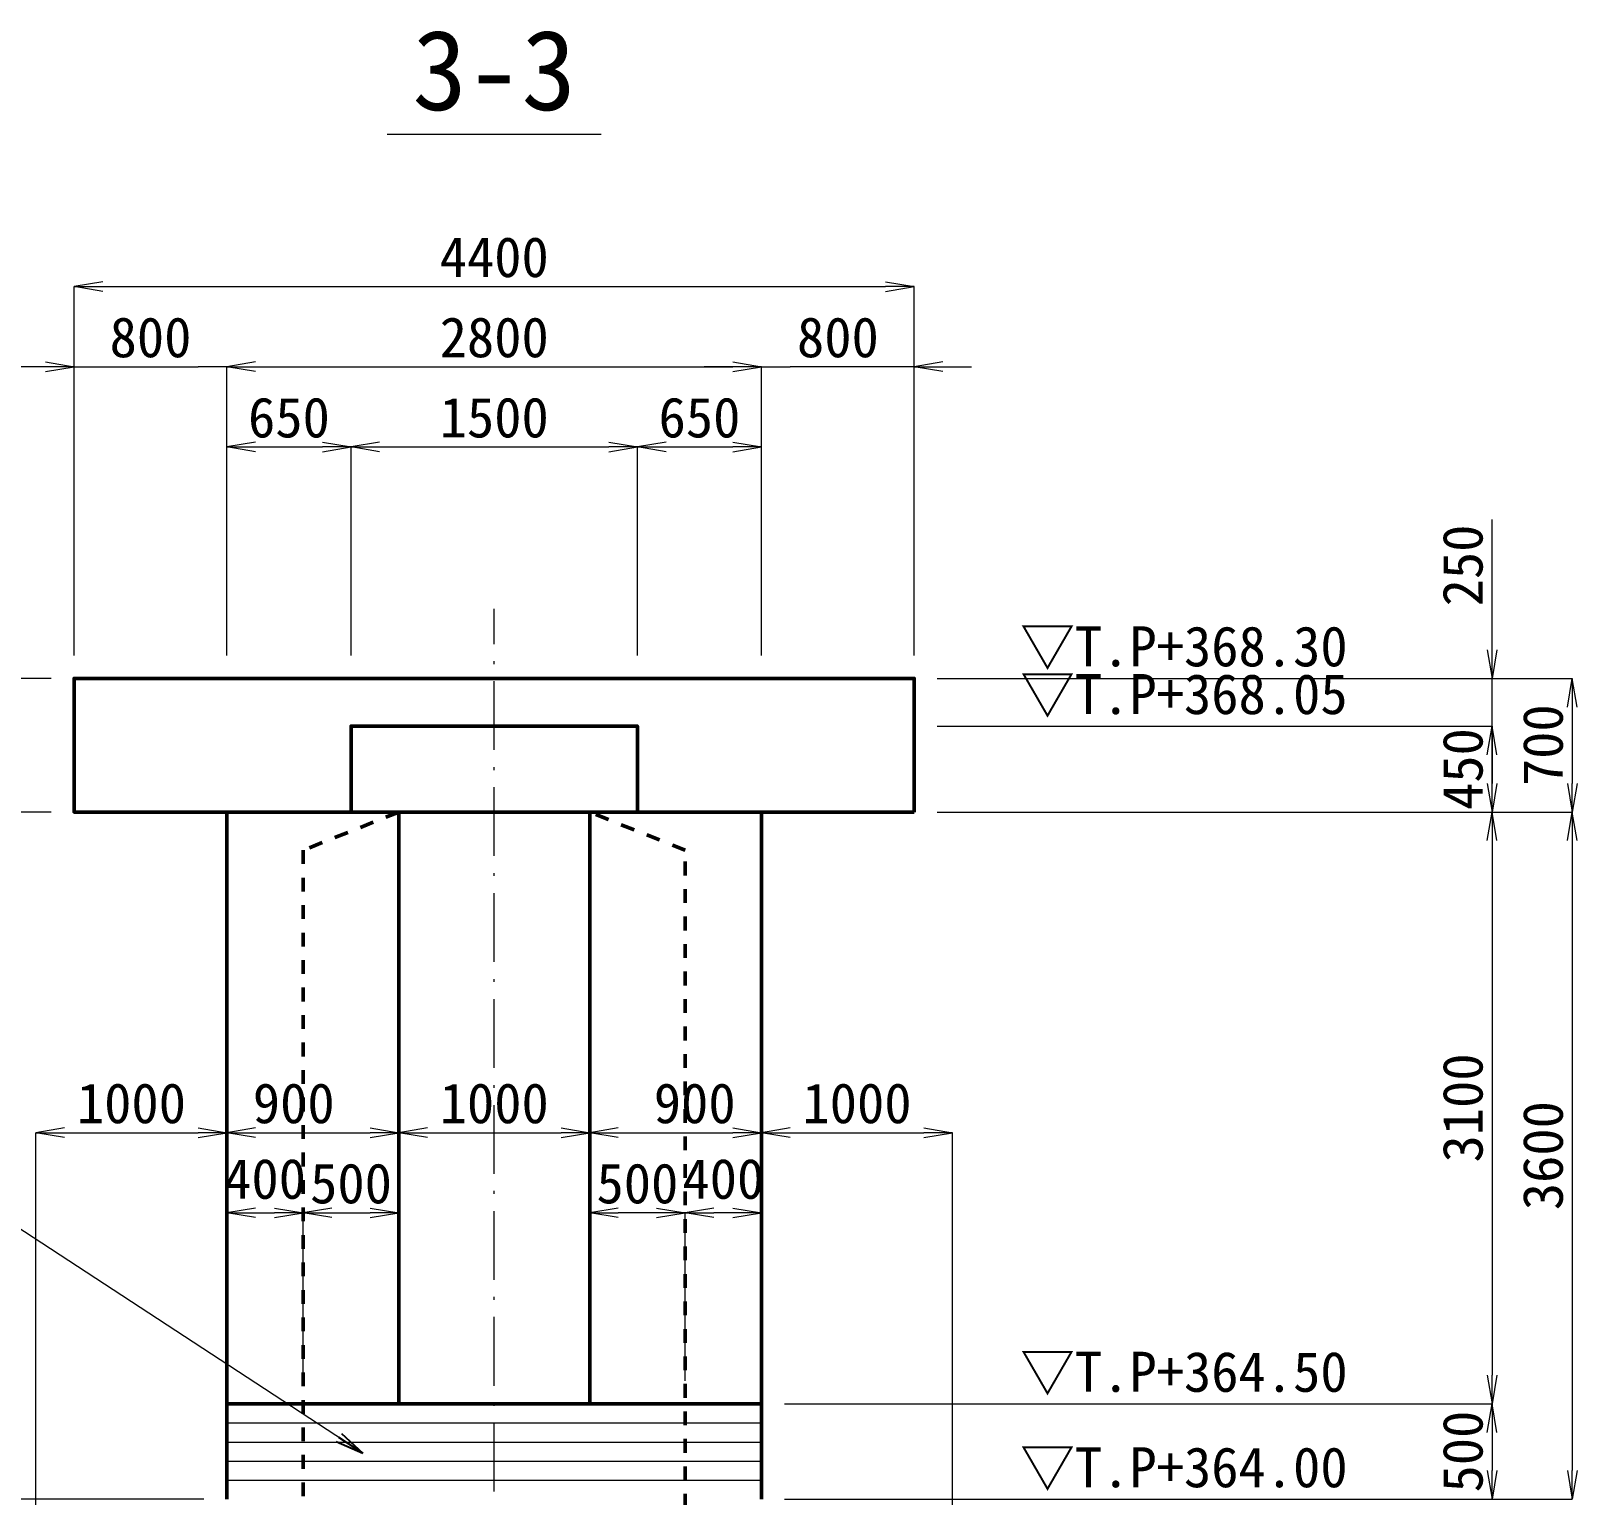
# Model space of a CAD drawing. Header units: millimetres. Extents: x 156724 to 219930, y -98905 to 17820.
# Drawn here: x 178212 to 186309, y -49422 to -41752 of the extents above; entities that cross this region are included whole.
import ezdxf
from ezdxf.enums import TextEntityAlignment as Align

# ---------------------------------------------------------------- set-up
doc = ezdxf.new("R2010")
doc.units = ezdxf.units.MM
doc.header["$LTSCALE"] = 60
doc.header["$PDSIZE"] = 300
doc.linetypes.add('SXF_一点短鎖線', pattern=[9.25, 6, -1.5, 0.25, -1.5])
doc.linetypes.add('SXF_跳び破線', pattern=[12, 6, -6])
doc.layers.get('Defpoints').update_dxf_attribs({"color": 151})
for name, color, linetype, lineweight in [('D-BMK', 2, 'SXF_一点短鎖線', 13), ('D-STR', 1, 'Continuous', 50), ('D-STR-DIM', 7, 'Continuous', 13), ('D-STR-HTXT', 7, 'Continuous', 13), ('D-STR-STR1', 2, 'Continuous', 13), ('D-STR-TXT', 7, 'Continuous', 13), ('D-TTL-LINE', 7, 'Continuous', 13), ('D-TTL-TXT', 7, 'Continuous', 13)]:
    doc.layers.add(name, color=color, linetype=linetype, lineweight=lineweight)
doc.styles.add('MS ゴシック', font='MS Gothic.ttf')
doc.dimstyles.new('DIM-60-F', dxfattribs={"dimscale": 60, "dimtxt": 3.5, "dimasz": 2.5, "dimexe": 0, "dimexo": 2, "dimgap": 0.8, "dimtad": 1, "dimdec": 0, "dimzin": 0, "dimdsep": 46, "dimtxsty": 'MS ゴシック', "dimblk": 'OPEN', "dimcen": 0.1, "dimaunit": 1, "dimadec": 4, "dimazin": 0, "dimtfac": 1, "dimtdec": 0, "dimtmove": 2, "dimatfit": 3, "dimldrblk": 'OPEN', "dimfxl": 1, "dimtolj": 1, "dimtzin": 0, "dimlwd": -1, "dimlwe": -1, "dimarcsym": 2})

# ---------------------------------------------------------------- blocks, each defined once
blk = doc.blocks.new('_Open')
at = {"color": 0, "linetype": 'ByBlock', "lineweight": -2}
for p, q in [((-1, 0.167), (0, 0)), ((-1, -0.167), (0, 0)), ((0, 0), (-1, 0))]:
    blk.add_line(p, q, dxfattribs=at)
blk = doc.blocks.new('*D132')
at = {"layer": 'D-STR-DIM', "color": 0, "transparency": 16777216}
for p, q in [((178238, -49823.7), (178238, -47523.4)), ((178388, -47523.4), (179088, -47523.4)), ((179238, -48823.7), (179238, -47523.4))]:
    blk.add_line(p, q, dxfattribs=at)
at = {"layer": 'Defpoints', "color": 0, "transparency": 16777216}
for p in [(179238, -47523.4), (179238, -48943.7), (178238, -49943.7)]:
    blk.add_point(p, dxfattribs=at)
at = {"layer": 'D-STR-DIM', "color": 0, "transparency": 16777216, "xscale": 150, "yscale": 150, "zscale": 150, "rotation": 180}
blk.add_blockref('_Open', (178238, -47523.4), dxfattribs=at)
at = {"layer": 'D-STR-DIM', "color": 0, "transparency": 16777216, "xscale": 150, "yscale": 150, "zscale": 150}
blk.add_blockref('_Open', (179238, -47523.4), dxfattribs=at)
at = {"layer": 'D-STR-DIM', "color": 0, "transparency": 16777216, "insert": (178738, -47370.4), "char_height": 210, "attachment_point": 5, "style": 'MS ゴシック'}
blk.add_mtext('\\A1;1000', dxfattribs=at)
blk = doc.blocks.new('*D133')
at = {"layer": 'D-STR-DIM', "color": 0, "transparency": 16777216}
for p, q in [((179238, -48823.7), (179238, -47523.4)), ((179388, -47523.4), (179988, -47523.4)), ((180138, -48823.7), (180138, -47523.4))]:
    blk.add_line(p, q, dxfattribs=at)
at = {"layer": 'Defpoints', "color": 0, "transparency": 16777216}
for p in [(180138, -47523.4), (179238, -48943.7), (180138, -48943.7)]:
    blk.add_point(p, dxfattribs=at)
at = {"layer": 'D-STR-DIM', "color": 0, "transparency": 16777216, "xscale": 150, "yscale": 150, "zscale": 150, "rotation": 180}
blk.add_blockref('_Open', (179238, -47523.4), dxfattribs=at)
at = {"layer": 'D-STR-DIM', "color": 0, "transparency": 16777216, "xscale": 150, "yscale": 150, "zscale": 150}
blk.add_blockref('_Open', (180138, -47523.4), dxfattribs=at)
at = {"layer": 'D-STR-DIM', "color": 0, "transparency": 16777216, "insert": (179588, -47370.4), "char_height": 210, "attachment_point": 5, "style": 'MS ゴシック'}
blk.add_mtext('\\A1;900', dxfattribs=at)
blk = doc.blocks.new('*D134')
at = {"layer": 'D-STR-DIM', "color": 0, "transparency": 16777216}
for p, q in [((180138, -48823.7), (180138, -47523.4)), ((180288, -47523.4), (180988, -47523.4)), ((181138, -48823.7), (181138, -47523.4))]:
    blk.add_line(p, q, dxfattribs=at)
at = {"layer": 'Defpoints', "color": 0, "transparency": 16777216}
for p in [(181138, -47523.4), (180138, -48943.7), (181138, -48943.7)]:
    blk.add_point(p, dxfattribs=at)
at = {"layer": 'D-STR-DIM', "color": 0, "transparency": 16777216, "xscale": 150, "yscale": 150, "zscale": 150, "rotation": 180}
blk.add_blockref('_Open', (180138, -47523.4), dxfattribs=at)
at = {"layer": 'D-STR-DIM', "color": 0, "transparency": 16777216, "xscale": 150, "yscale": 150, "zscale": 150}
blk.add_blockref('_Open', (181138, -47523.4), dxfattribs=at)
at = {"layer": 'D-STR-DIM', "color": 0, "transparency": 16777216, "insert": (180638, -47370.4), "char_height": 210, "attachment_point": 5, "style": 'MS ゴシック'}
blk.add_mtext('\\A1;1000', dxfattribs=at)
blk = doc.blocks.new('*D135')
at = {"layer": 'D-STR-DIM', "color": 0, "transparency": 16777216}
for p, q in [((181138, -48823.7), (181138, -47523.4)), ((181288, -47523.4), (181888, -47523.4)), ((182038, -48823.7), (182038, -47523.4))]:
    blk.add_line(p, q, dxfattribs=at)
at = {"layer": 'Defpoints', "color": 0, "transparency": 16777216}
for p in [(182038, -47523.4), (181138, -48943.7), (182038, -48943.7)]:
    blk.add_point(p, dxfattribs=at)
at = {"layer": 'D-STR-DIM', "color": 0, "transparency": 16777216, "xscale": 150, "yscale": 150, "zscale": 150, "rotation": 180}
blk.add_blockref('_Open', (181138, -47523.4), dxfattribs=at)
at = {"layer": 'D-STR-DIM', "color": 0, "transparency": 16777216, "xscale": 150, "yscale": 150, "zscale": 150}
blk.add_blockref('_Open', (182038, -47523.4), dxfattribs=at)
at = {"layer": 'D-STR-DIM', "color": 0, "transparency": 16777216, "insert": (181688, -47370.4), "char_height": 210, "attachment_point": 5, "style": 'MS ゴシック'}
blk.add_mtext('\\A1;900', dxfattribs=at)
blk = doc.blocks.new('*D136')
at = {"layer": 'D-STR-DIM', "color": 0, "transparency": 16777216}
for p, q in [((182038, -48823.7), (182038, -47523.4)), ((182188, -47523.4), (182888, -47523.4)), ((183038, -49823.7), (183038, -47523.4))]:
    blk.add_line(p, q, dxfattribs=at)
at = {"layer": 'Defpoints', "color": 0, "transparency": 16777216}
for p in [(183038, -47523.4), (182038, -48943.7), (183038, -49943.7)]:
    blk.add_point(p, dxfattribs=at)
at = {"layer": 'D-STR-DIM', "color": 0, "transparency": 16777216, "xscale": 150, "yscale": 150, "zscale": 150, "rotation": 180}
blk.add_blockref('_Open', (182038, -47523.4), dxfattribs=at)
at = {"layer": 'D-STR-DIM', "color": 0, "transparency": 16777216, "xscale": 150, "yscale": 150, "zscale": 150}
blk.add_blockref('_Open', (183038, -47523.4), dxfattribs=at)
at = {"layer": 'D-STR-DIM', "color": 0, "transparency": 16777216, "insert": (182538, -47370.4), "char_height": 210, "attachment_point": 5, "style": 'MS ゴシック'}
blk.add_mtext('\\A1;1000', dxfattribs=at)
blk = doc.blocks.new('*D137')
at = {"layer": 'D-STR-DIM', "color": 0, "transparency": 16777216}
for p, q in [((179238, -48823.7), (179238, -47943.4)), ((179388, -47943.4), (179488, -47943.4)), ((179638, -48823.7), (179638, -47943.4))]:
    blk.add_line(p, q, dxfattribs=at)
at = {"layer": 'Defpoints', "color": 0, "transparency": 16777216}
for p in [(179638, -47943.4), (179238, -48943.7), (179638, -48943.7)]:
    blk.add_point(p, dxfattribs=at)
at = {"layer": 'D-STR-DIM', "color": 0, "transparency": 16777216, "xscale": 150, "yscale": 150, "zscale": 150, "rotation": 180}
blk.add_blockref('_Open', (179238, -47943.4), dxfattribs=at)
at = {"layer": 'D-STR-DIM', "color": 0, "transparency": 16777216, "xscale": 150, "yscale": 150, "zscale": 150}
blk.add_blockref('_Open', (179638, -47943.4), dxfattribs=at)
at = {"layer": 'D-STR-DIM', "color": 0, "transparency": 16777216, "insert": (179438, -47766.4), "char_height": 210, "attachment_point": 5, "style": 'MS ゴシック'}
blk.add_mtext('\\A1;400', dxfattribs=at)
blk = doc.blocks.new('*D138')
at = {"layer": 'D-STR-DIM', "color": 0, "transparency": 16777216}
for p, q in [((179638, -48823.7), (179638, -47943.4)), ((179788, -47943.4), (179988, -47943.4)), ((180138, -48823.7), (180138, -47943.4))]:
    blk.add_line(p, q, dxfattribs=at)
at = {"layer": 'Defpoints', "color": 0, "transparency": 16777216}
for p in [(180138, -47943.4), (179638, -48943.7), (180138, -48943.7)]:
    blk.add_point(p, dxfattribs=at)
at = {"layer": 'D-STR-DIM', "color": 0, "transparency": 16777216, "xscale": 150, "yscale": 150, "zscale": 150, "rotation": 180}
blk.add_blockref('_Open', (179638, -47943.4), dxfattribs=at)
at = {"layer": 'D-STR-DIM', "color": 0, "transparency": 16777216, "xscale": 150, "yscale": 150, "zscale": 150}
blk.add_blockref('_Open', (180138, -47943.4), dxfattribs=at)
at = {"layer": 'D-STR-DIM', "color": 0, "transparency": 16777216, "insert": (179888, -47790.4), "char_height": 210, "attachment_point": 5, "style": 'MS ゴシック'}
blk.add_mtext('\\A1;500', dxfattribs=at)
blk = doc.blocks.new('*D139')
at = {"layer": 'D-STR-DIM', "color": 0, "transparency": 16777216}
for p, q in [((181638, -48823.7), (181638, -47943.4)), ((181888, -47943.4), (181788, -47943.4)), ((182038, -48823.7), (182038, -47943.4))]:
    blk.add_line(p, q, dxfattribs=at)
at = {"layer": 'Defpoints', "color": 0, "transparency": 16777216}
for p in [(181638, -47943.4), (181638, -48943.7), (182038, -48943.7)]:
    blk.add_point(p, dxfattribs=at)
at = {"layer": 'D-STR-DIM', "color": 0, "transparency": 16777216, "xscale": 150, "yscale": 150, "zscale": 150, "rotation": 180}
blk.add_blockref('_Open', (181638, -47943.4), dxfattribs=at)
at = {"layer": 'D-STR-DIM', "color": 0, "transparency": 16777216, "xscale": 150, "yscale": 150, "zscale": 150}
blk.add_blockref('_Open', (182038, -47943.4), dxfattribs=at)
at = {"layer": 'D-STR-DIM', "color": 0, "transparency": 16777216, "insert": (181838, -47766.4), "char_height": 210, "attachment_point": 5, "style": 'MS ゴシック'}
blk.add_mtext('\\A1;400', dxfattribs=at)
blk = doc.blocks.new('*D140')
at = {"layer": 'D-STR-DIM', "color": 0, "transparency": 16777216}
for p, q in [((181138, -48823.7), (181138, -47943.4)), ((181488, -47943.4), (181288, -47943.4)), ((181638, -48823.7), (181638, -47943.4))]:
    blk.add_line(p, q, dxfattribs=at)
at = {"layer": 'Defpoints', "color": 0, "transparency": 16777216}
for p in [(181138, -47943.4), (181138, -48943.7), (181638, -48943.7)]:
    blk.add_point(p, dxfattribs=at)
at = {"layer": 'D-STR-DIM', "color": 0, "transparency": 16777216, "xscale": 150, "yscale": 150, "zscale": 150, "rotation": 180}
blk.add_blockref('_Open', (181138, -47943.4), dxfattribs=at)
at = {"layer": 'D-STR-DIM', "color": 0, "transparency": 16777216, "xscale": 150, "yscale": 150, "zscale": 150}
blk.add_blockref('_Open', (181638, -47943.4), dxfattribs=at)
at = {"layer": 'D-STR-DIM', "color": 0, "transparency": 16777216, "insert": (181388, -47790.4), "char_height": 210, "attachment_point": 5, "style": 'MS ゴシック'}
blk.add_mtext('\\A1;500', dxfattribs=at)
blk = doc.blocks.new('*D141')
at = {"layer": 'D-STR-DIM', "color": 0, "transparency": 16777216}
for p, q in [((179238, -45023.7), (179238, -43931.3)), ((179388, -43931.3), (179738, -43931.3)), ((179888, -45023.7), (179888, -43931.3))]:
    blk.add_line(p, q, dxfattribs=at)
at = {"layer": 'Defpoints', "color": 0, "transparency": 16777216}
for p in [(179888, -43931.3), (179238, -45143.7), (179888, -45143.7)]:
    blk.add_point(p, dxfattribs=at)
at = {"layer": 'D-STR-DIM', "color": 0, "transparency": 16777216, "xscale": 150, "yscale": 150, "zscale": 150, "rotation": 180}
blk.add_blockref('_Open', (179238, -43931.3), dxfattribs=at)
at = {"layer": 'D-STR-DIM', "color": 0, "transparency": 16777216, "xscale": 150, "yscale": 150, "zscale": 150}
blk.add_blockref('_Open', (179888, -43931.3), dxfattribs=at)
at = {"layer": 'D-STR-DIM', "color": 0, "transparency": 16777216, "insert": (179563, -43778.3), "char_height": 210, "attachment_point": 5, "style": 'MS ゴシック'}
blk.add_mtext('\\A1;650', dxfattribs=at)
blk = doc.blocks.new('*D142')
at = {"layer": 'D-STR-DIM', "color": 0, "transparency": 16777216}
for p, q in [((179888, -45023.7), (179888, -43931.3)), ((180038, -43931.3), (181238, -43931.3)), ((181388, -45023.7), (181388, -43931.3))]:
    blk.add_line(p, q, dxfattribs=at)
at = {"layer": 'Defpoints', "color": 0, "transparency": 16777216}
for p in [(181388, -43931.3), (179888, -45143.7), (181388, -45143.7)]:
    blk.add_point(p, dxfattribs=at)
at = {"layer": 'D-STR-DIM', "color": 0, "transparency": 16777216, "xscale": 150, "yscale": 150, "zscale": 150, "rotation": 180}
blk.add_blockref('_Open', (179888, -43931.3), dxfattribs=at)
at = {"layer": 'D-STR-DIM', "color": 0, "transparency": 16777216, "xscale": 150, "yscale": 150, "zscale": 150}
blk.add_blockref('_Open', (181388, -43931.3), dxfattribs=at)
at = {"layer": 'D-STR-DIM', "color": 0, "transparency": 16777216, "insert": (180638, -43778.3), "char_height": 210, "attachment_point": 5, "style": 'MS ゴシック'}
blk.add_mtext('\\A1;1500', dxfattribs=at)
blk = doc.blocks.new('*D143')
at = {"layer": 'D-STR-DIM', "color": 0, "transparency": 16777216}
for p, q in [((181388, -45023.7), (181388, -43931.3)), ((181538, -43931.3), (181888, -43931.3)), ((182038, -45023.7), (182038, -43931.3))]:
    blk.add_line(p, q, dxfattribs=at)
at = {"layer": 'Defpoints', "color": 0, "transparency": 16777216}
for p in [(182038, -43931.3), (181388, -45143.7), (182038, -45143.7)]:
    blk.add_point(p, dxfattribs=at)
at = {"layer": 'D-STR-DIM', "color": 0, "transparency": 16777216, "xscale": 150, "yscale": 150, "zscale": 150, "rotation": 180}
blk.add_blockref('_Open', (181388, -43931.3), dxfattribs=at)
at = {"layer": 'D-STR-DIM', "color": 0, "transparency": 16777216, "xscale": 150, "yscale": 150, "zscale": 150}
blk.add_blockref('_Open', (182038, -43931.3), dxfattribs=at)
at = {"layer": 'D-STR-DIM', "color": 0, "transparency": 16777216, "insert": (181713, -43778.3), "char_height": 210, "attachment_point": 5, "style": 'MS ゴシック'}
blk.add_mtext('\\A1;650', dxfattribs=at)
blk = doc.blocks.new('*D144')
at = {"layer": 'D-STR-DIM', "color": 0, "transparency": 16777216}
for p, q in [((178438, -45023.7), (178438, -43091.3)), ((178588, -43091.3), (182688, -43091.3)), ((182838, -45023.7), (182838, -43091.3))]:
    blk.add_line(p, q, dxfattribs=at)
at = {"layer": 'Defpoints', "color": 0, "transparency": 16777216}
for p in [(182838, -43091.3), (178438, -45143.7), (182838, -45143.7)]:
    blk.add_point(p, dxfattribs=at)
at = {"layer": 'D-STR-DIM', "color": 0, "transparency": 16777216, "xscale": 150, "yscale": 150, "zscale": 150, "rotation": 180}
blk.add_blockref('_Open', (178438, -43091.3), dxfattribs=at)
at = {"layer": 'D-STR-DIM', "color": 0, "transparency": 16777216, "xscale": 150, "yscale": 150, "zscale": 150}
blk.add_blockref('_Open', (182838, -43091.3), dxfattribs=at)
at = {"layer": 'D-STR-DIM', "color": 0, "transparency": 16777216, "insert": (180638, -42938.3), "char_height": 210, "attachment_point": 5, "style": 'MS ゴシック'}
blk.add_mtext('\\A1;4400', dxfattribs=at)
blk = doc.blocks.new('*D145')
at = {"layer": 'D-STR-DIM', "color": 0, "transparency": 16777216}
for p, q in [((179238, -45023.7), (179238, -43511.3)), ((179388, -43511.3), (181888, -43511.3)), ((182038, -45023.7), (182038, -43511.3))]:
    blk.add_line(p, q, dxfattribs=at)
at = {"layer": 'Defpoints', "color": 0, "transparency": 16777216}
for p in [(182038, -43511.3), (179238, -45143.7), (182038, -45143.7)]:
    blk.add_point(p, dxfattribs=at)
at = {"layer": 'D-STR-DIM', "color": 0, "transparency": 16777216, "xscale": 150, "yscale": 150, "zscale": 150, "rotation": 180}
blk.add_blockref('_Open', (179238, -43511.3), dxfattribs=at)
at = {"layer": 'D-STR-DIM', "color": 0, "transparency": 16777216, "xscale": 150, "yscale": 150, "zscale": 150}
blk.add_blockref('_Open', (182038, -43511.3), dxfattribs=at)
at = {"layer": 'D-STR-DIM', "color": 0, "transparency": 16777216, "insert": (180638, -43358.3), "char_height": 210, "attachment_point": 5, "style": 'MS ゴシック'}
blk.add_mtext('\\A1;2800', dxfattribs=at)
blk = doc.blocks.new('*D146')
at = {"layer": 'D-STR-DIM', "color": 0, "transparency": 16777216}
for p, q in [((178288, -43511.3), (178138, -43511.3)), ((178438, -45023.7), (178438, -43511.3)), ((178438, -43511.3), (178588, -43511.3)), ((178588, -43511.3), (179088, -43511.3)), ((179238, -43511.3), (179088, -43511.3)), ((179238, -45023.7), (179238, -43511.3)), ((179388, -43511.3), (179538, -43511.3))]:
    blk.add_line(p, q, dxfattribs=at)
at = {"layer": 'Defpoints', "color": 0, "transparency": 16777216}
for p in [(179238, -43511.3), (178438, -45143.7), (179238, -45143.7)]:
    blk.add_point(p, dxfattribs=at)
at = {"layer": 'D-STR-DIM', "color": 0, "transparency": 16777216, "xscale": 150, "yscale": 150, "zscale": 150}
blk.add_blockref('_Open', (178438, -43511.3), dxfattribs=at)
at = {"layer": 'D-STR-DIM', "color": 0, "transparency": 16777216, "xscale": 150, "yscale": 150, "zscale": 150, "rotation": 180}
blk.add_blockref('_Open', (179238, -43511.3), dxfattribs=at)
at = {"layer": 'D-STR-DIM', "color": 0, "transparency": 16777216, "insert": (178838, -43358.3), "char_height": 210, "attachment_point": 5, "style": 'MS ゴシック'}
blk.add_mtext('\\A1;800', dxfattribs=at)
blk = doc.blocks.new('*D147')
at = {"layer": 'D-STR-DIM', "color": 0, "transparency": 16777216}
for p, q in [((181888, -43511.3), (181738, -43511.3)), ((182038, -45023.7), (182038, -43511.3)), ((182038, -43511.3), (182188, -43511.3)), ((182688, -43511.3), (182188, -43511.3)), ((182838, -43511.3), (182688, -43511.3)), ((182838, -45023.7), (182838, -43511.3)), ((182988, -43511.3), (183138, -43511.3))]:
    blk.add_line(p, q, dxfattribs=at)
at = {"layer": 'Defpoints', "color": 0, "transparency": 16777216}
for p in [(182038, -43511.3), (182038, -45143.7), (182838, -45143.7)]:
    blk.add_point(p, dxfattribs=at)
at = {"layer": 'D-STR-DIM', "color": 0, "transparency": 16777216, "xscale": 150, "yscale": 150, "zscale": 150}
blk.add_blockref('_Open', (182038, -43511.3), dxfattribs=at)
at = {"layer": 'D-STR-DIM', "color": 0, "transparency": 16777216, "xscale": 150, "yscale": 150, "zscale": 150, "rotation": 180}
blk.add_blockref('_Open', (182838, -43511.3), dxfattribs=at)
at = {"layer": 'D-STR-DIM', "color": 0, "transparency": 16777216, "insert": (182438, -43358.3), "char_height": 210, "attachment_point": 5, "style": 'MS ゴシック'}
blk.add_mtext('\\A1;800', dxfattribs=at)
blk = doc.blocks.new('*D151')
at = {"layer": 'D-STR-DIM', "color": 0, "transparency": 16777216}
for p, q in [((185864.2, -44993.7), (185864.2, -44311.3)), ((182958, -45143.7), (185864.2, -45143.7)), ((185864.2, -45393.7), (185864.2, -45143.7)), ((182958, -45393.7), (185864.2, -45393.7)), ((185864.2, -45543.7), (185864.2, -45693.7))]:
    blk.add_line(p, q, dxfattribs=at)
at = {"layer": 'Defpoints', "color": 0, "transparency": 16777216}
for p in [(182838, -45143.7), (182838, -45393.7), (185864.2, -45393.7)]:
    blk.add_point(p, dxfattribs=at)
at = {"layer": 'D-STR-DIM', "color": 0, "transparency": 16777216, "xscale": 150, "yscale": 150, "zscale": 150}
for p, rotation in [((185864.2, -45143.7), 270), ((185864.2, -45393.7), 90)]:
    blk.add_blockref('_Open', p, dxfattribs=dict(at, rotation=rotation))
at = {"layer": 'D-STR-DIM', "color": 0, "transparency": 16777216, "insert": (185711.2, -44552.2), "char_height": 210, "attachment_point": 5, "rotation": 90, "style": 'MS ゴシック'}
blk.add_mtext('\\A1;250', dxfattribs=at)
blk = doc.blocks.new('*D152')
at = {"layer": 'D-STR-DIM', "color": 0, "transparency": 16777216}
for p, q in [((182958, -45393.7), (185864.2, -45393.7)), ((185864.2, -45843.7), (185864.2, -45393.7)), ((185864.2, -45693.7), (185864.2, -45543.7)), ((185864.2, -45543.7), (185864.2, -45693.7)), ((182958, -45843.7), (185864.2, -45843.7))]:
    blk.add_line(p, q, dxfattribs=at)
at = {"layer": 'Defpoints', "color": 0, "transparency": 16777216}
for p in [(182838, -45393.7), (185864.2, -45393.7), (182838, -45843.7)]:
    blk.add_point(p, dxfattribs=at)
at = {"layer": 'D-STR-DIM', "color": 0, "transparency": 16777216, "xscale": 150, "yscale": 150, "zscale": 150}
for p, rotation in [((185864.2, -45393.7), 90), ((185864.2, -45843.7), 270)]:
    blk.add_blockref('_Open', p, dxfattribs=dict(at, rotation=rotation))
at = {"layer": 'D-STR-DIM', "color": 0, "transparency": 16777216, "insert": (185711.2, -45618.7), "char_height": 210, "attachment_point": 5, "rotation": 90, "style": 'MS ゴシック'}
blk.add_mtext('\\A1;450', dxfattribs=at)
blk = doc.blocks.new('*D153')
at = {"layer": 'D-STR-DIM', "color": 0, "transparency": 16777216}
for p, q in [((182958, -45143.7), (186284.3, -45143.7)), ((186284.3, -45293.7), (186284.3, -45693.7)), ((182958, -45843.7), (186284.3, -45843.7))]:
    blk.add_line(p, q, dxfattribs=at)
at = {"layer": 'Defpoints', "color": 0, "transparency": 16777216}
for p in [(182838, -45143.7), (182838, -45843.7), (186284.3, -45843.7)]:
    blk.add_point(p, dxfattribs=at)
at = {"layer": 'D-STR-DIM', "color": 0, "transparency": 16777216, "xscale": 150, "yscale": 150, "zscale": 150}
for p, rotation in [((186284.3, -45143.7), 90), ((186284.3, -45843.7), 270)]:
    blk.add_blockref('_Open', p, dxfattribs=dict(at, rotation=rotation))
at = {"layer": 'D-STR-DIM', "color": 0, "transparency": 16777216, "insert": (186131.3, -45493.7), "char_height": 210, "attachment_point": 5, "rotation": 90, "style": 'MS ゴシック'}
blk.add_mtext('\\A1;700', dxfattribs=at)
blk = doc.blocks.new('*D154')
at = {"layer": 'D-STR-DIM', "color": 0, "transparency": 16777216}
for p, q in [((182958, -45843.7), (186284.3, -45843.7)), ((186284.3, -45993.7), (186284.3, -49293.7)), ((182158, -49443.7), (186284.3, -49443.7))]:
    blk.add_line(p, q, dxfattribs=at)
at = {"layer": 'Defpoints', "color": 0, "transparency": 16777216}
for p in [(182838, -45843.7), (182038, -49443.7), (186284.3, -49443.7)]:
    blk.add_point(p, dxfattribs=at)
at = {"layer": 'D-STR-DIM', "color": 0, "transparency": 16777216, "xscale": 150, "yscale": 150, "zscale": 150}
for p, rotation in [((186284.3, -45843.7), 90), ((186284.3, -49443.7), 270)]:
    blk.add_blockref('_Open', p, dxfattribs=dict(at, rotation=rotation))
at = {"layer": 'D-STR-DIM', "color": 0, "transparency": 16777216, "insert": (186131.3, -47643.7), "char_height": 210, "attachment_point": 5, "rotation": 90, "style": 'MS ゴシック'}
blk.add_mtext('\\A1;3600', dxfattribs=at)
blk = doc.blocks.new('*D157')
at = {"layer": 'D-STR-DIM', "color": 0, "transparency": 16777216}
for p, q in [((182958, -45843.7), (185864.3, -45843.7)), ((185864.3, -45993.7), (185864.3, -48793.7)), ((182158, -48943.7), (185864.3, -48943.7))]:
    blk.add_line(p, q, dxfattribs=at)
at = {"layer": 'Defpoints', "color": 0, "transparency": 16777216}
for p in [(182838, -45843.7), (182038, -48943.7), (185864.3, -48943.7)]:
    blk.add_point(p, dxfattribs=at)
at = {"layer": 'D-STR-DIM', "color": 0, "transparency": 16777216, "xscale": 150, "yscale": 150, "zscale": 150}
for p, rotation in [((185864.3, -45843.7), 90), ((185864.3, -48943.7), 270)]:
    blk.add_blockref('_Open', p, dxfattribs=dict(at, rotation=rotation))
at = {"layer": 'D-STR-DIM', "color": 0, "transparency": 16777216, "insert": (185711.3, -47393.7), "char_height": 210, "attachment_point": 5, "rotation": 90, "style": 'MS ゴシック'}
blk.add_mtext('\\A1;3100', dxfattribs=at)
blk = doc.blocks.new('*D158')
at = {"layer": 'D-STR-DIM', "color": 0, "transparency": 16777216}
for p, q in [((182158, -48943.7), (185864.3, -48943.7)), ((185864.3, -49093.7), (185864.3, -49293.7)), ((182158, -49443.7), (185864.3, -49443.7))]:
    blk.add_line(p, q, dxfattribs=at)
at = {"layer": 'Defpoints', "color": 0, "transparency": 16777216}
for p in [(182038, -48943.7), (182038, -49443.7), (185864.3, -49443.7)]:
    blk.add_point(p, dxfattribs=at)
at = {"layer": 'D-STR-DIM', "color": 0, "transparency": 16777216, "xscale": 150, "yscale": 150, "zscale": 150}
for p, rotation in [((185864.3, -48943.7), 90), ((185864.3, -49443.7), 270)]:
    blk.add_blockref('_Open', p, dxfattribs=dict(at, rotation=rotation))
at = {"layer": 'D-STR-DIM', "color": 0, "transparency": 16777216, "insert": (185711.3, -49193.7), "char_height": 210, "attachment_point": 5, "rotation": 90, "style": 'MS ゴシック'}
blk.add_mtext('\\A1;500', dxfattribs=at)
blk = doc.blocks.new('*D39')
at = {"layer": 'D-STR-DIM', "color": 0, "transparency": 16777216}
for p, q in [((178318.1, -45843.7), (175384.4, -45843.7)), ((175384.4, -49293.7), (175384.4, -45993.7)), ((179118, -49443.7), (175384.4, -49443.7))]:
    blk.add_line(p, q, dxfattribs=at)
at = {"layer": 'Defpoints', "color": 0, "transparency": 16777216}
for p in [(175384.4, -45843.7), (178438.1, -45843.7), (179238, -49443.7)]:
    blk.add_point(p, dxfattribs=at)
at = {"layer": 'D-STR-DIM', "color": 0, "transparency": 16777216, "xscale": 150, "yscale": 150, "zscale": 150}
for p, rotation in [((175384.4, -45843.7), 90), ((175384.4, -49443.7), 270)]:
    blk.add_blockref('_Open', p, dxfattribs=dict(at, rotation=rotation))
at = {"layer": 'D-STR-DIM', "color": 0, "transparency": 16777216, "insert": (175231.4, -47643.7), "char_height": 210, "attachment_point": 5, "rotation": 90, "style": 'MS ゴシック'}
blk.add_mtext('\\A1;3600', dxfattribs=at)
blk = doc.blocks.new('*D40')
at = {"layer": 'D-STR-DIM', "color": 0, "transparency": 16777216}
for p, q in [((178318.1, -45143.7), (175384.4, -45143.7)), ((175384.4, -45693.7), (175384.4, -45293.7)), ((178318.1, -45843.7), (175384.4, -45843.7))]:
    blk.add_line(p, q, dxfattribs=at)
at = {"layer": 'Defpoints', "color": 0, "transparency": 16777216}
for p in [(175384.4, -45143.7), (178438.1, -45143.7), (178438.1, -45843.7)]:
    blk.add_point(p, dxfattribs=at)
at = {"layer": 'D-STR-DIM', "color": 0, "transparency": 16777216, "xscale": 150, "yscale": 150, "zscale": 150}
for p, rotation in [((175384.4, -45143.7), 90), ((175384.4, -45843.7), 270)]:
    blk.add_blockref('_Open', p, dxfattribs=dict(at, rotation=rotation))
at = {"layer": 'D-STR-DIM', "color": 0, "transparency": 16777216, "insert": (175231.4, -45493.7), "char_height": 210, "attachment_point": 5, "rotation": 90, "style": 'MS ゴシック'}
blk.add_mtext('\\A1;700', dxfattribs=at)
blk = doc.blocks.new('*D41')
at = {"layer": 'D-STR-DIM', "color": 0, "transparency": 16777216}
for p, q in [((178318.1, -45143.7), (174964.4, -45143.7)), ((174964.4, -45293.7), (174964.4, -53193.7)), ((178018, -53343.7), (174964.4, -53343.7))]:
    blk.add_line(p, q, dxfattribs=at)
at = {"layer": 'Defpoints', "color": 0, "transparency": 16777216}
for p in [(178438.1, -45143.7), (174964.4, -53343.7), (178138, -53343.7)]:
    blk.add_point(p, dxfattribs=at)
at = {"layer": 'D-STR-DIM', "color": 0, "transparency": 16777216, "xscale": 150, "yscale": 150, "zscale": 150}
for p, rotation in [((174964.4, -45143.7), 90), ((174964.4, -53343.7), 270)]:
    blk.add_blockref('_Open', p, dxfattribs=dict(at, rotation=rotation))
at = {"layer": 'D-STR-DIM', "color": 0, "transparency": 16777216, "insert": (174811.4, -49243.7), "char_height": 210, "attachment_point": 5, "rotation": 90, "style": 'MS ゴシック'}
blk.add_mtext('\\A1;8200', dxfattribs=at)

msp = doc.modelspace()

# ---------------------------------------------------------------- linework, layer by layer
at = {"layer": 'D-BMK'}
msp.add_line((180638, -53843.7), (180638, -44780.2), dxfattribs=at)
at = {"layer": 'D-STR'}
for p, q in [((179238, -45843.7), (179238, -48943.7)), ((180138, -45843.7), (180138, -48943.7)), ((181138, -45843.7), (181138, -48943.7)), ((182038, -45843.7), (182038, -48943.7)), ((179238, -48943.7), (182038, -48943.7)), ((179238, -48943.7), (179238, -49443.7)), ((182038, -48943.7), (182038, -49443.7))]:
    msp.add_line(p, q, dxfattribs=at)
msp.add_lwpolyline([(182837.9, -45843.7), (178438.1, -45843.7), (178438.1, -45143.7), (182837.9, -45143.7)], close=True, dxfattribs=at)
msp.add_lwpolyline([(179888, -45843.7), (179888, -45393.7), (181388, -45393.7), (181388, -45843.7)], dxfattribs=at)
at = {"layer": 'D-STR', "linetype": 'SXF_跳び破線', "ltscale": 0.2}
msp.add_lwpolyline([(180138, -45843.7), (179638, -46043.7), (179638, -52943.7), (181638, -52943.7), (181638, -46043.7), (181138, -45843.7)], dxfattribs=at)
at = {"layer": 'D-STR-STR1'}
for p, q in [((179238, -49043.7), (182038, -49043.7)), ((179238, -49143.7), (182038, -49143.7)), ((179238, -49243.7), (182038, -49243.7)), ((179238, -49343.7), (182038, -49343.7))]:
    msp.add_line(p, q, dxfattribs=at)
at = {"layer": 'D-TTL-LINE'}
msp.add_line((180078, -42293), (181198, -42293), dxfattribs=at)

# ---------------------------------------------------------------- texts
at = {"layer": 'D-STR-TXT', "style": 'MS ゴシック'}
for s, p in [('▽T.P+368.30', (184250.1, -45143.7)), ('▽T.P+368.05', (184250.1, -45393.7)), ('▽T.P+364.50', (184250.1, -48943.7)), ('▽T.P+364.00', (184250.1, -49443.7))]:
    msp.add_text(s, height=210, dxfattribs=at).set_placement(p, align=Align.BOTTOM_CENTER)
at = {"layer": 'D-TTL-TXT', "style": 'MS ゴシック'}
msp.add_text('3-3', height=420, dxfattribs=at).set_placement((180638, -42293), align=Align.BOTTOM_CENTER)

# ---------------------------------------------------------------- dimensions: what is measured, and where the dimension line sits
at = {"layer": 'D-STR-DIM'}
for base, p1, p2, picture, middle in [((182838, -43091.3), (178438, -45143.7), (182838, -45143.7), '*D144', (180638, -42938.3)), ((182038, -43511.3), (179238, -45143.7), (182038, -45143.7), '*D145', (180638, -43358.3)), ((179888, -43931.3), (179238, -45143.7), (179888, -45143.7), '*D141', (179563, -43778.3)), ((181388, -43931.3), (179888, -45143.7), (181388, -45143.7), '*D142', (180638, -43778.3)), ((182038, -43931.3), (181388, -45143.7), (182038, -45143.7), '*D143', (181713, -43778.3)), ((179238, -47523.4), (178238, -49943.7), (179238, -48943.7), '*D132', (178738, -47370.4)), ((181138, -47523.4), (180138, -48943.7), (181138, -48943.7), '*D134', (180638, -47370.4)), ((183038, -47523.4), (182038, -48943.7), (183038, -49943.7), '*D136', (182538, -47370.4)), ((179638, -47943.4), (179238, -48943.7), (179638, -48943.7), '*D137', (179438, -47766.4)), ((180138, -47943.4), (179638, -48943.7), (180138, -48943.7), '*D138', (179888, -47790.4))]:
    dim = msp.add_linear_dim(base=base, p1=p1, p2=p2, dimstyle='DIM-60-F', dxfattribs=at)
    dim.commit()
    dim.dimension.update_dxf_attribs({"geometry": picture, "text_midpoint": middle})
dim = msp.add_linear_dim(base=(179238, -43511.3), p1=(178438, -45143.7), p2=(179238, -45143.7), dimstyle='DIM-60-F', override={"dimtix": 1}, dxfattribs=at)
dim.commit()
dim.dimension.update_dxf_attribs({"geometry": '*D146', "text_midpoint": (178838, -43358.3)})
for base, p1, p2, angle, picture, middle in [((182038, -43511.3), (182838, -45143.7), (182038, -45143.7), 180, '*D147', (182438, -43358.3)), ((185864.2, -45393.7), (182838, -45843.7), (182838, -45393.7), 90, '*D152', (185711.2, -45618.7))]:
    dim = msp.add_linear_dim(base=base, p1=p1, p2=p2, angle=angle, dimstyle='DIM-60-F', override={"dimtix": 1}, dxfattribs=at)
    dim.commit()
    dim.dimension.update_dxf_attribs({"geometry": picture, "text_midpoint": middle})
dim = msp.add_linear_dim(base=(185864.2, -45393.7), p1=(182838, -45143.7), p2=(182838, -45393.7), angle=90, dimstyle='DIM-60-F', override={"dimtix": 1, "dimtmove": 0}, dxfattribs=at)
dim.commit()
dim.dimension.update_dxf_attribs({"geometry": '*D151', "text_midpoint": (185864.2, -44552.2), "dimtype": 160})
for base, p1, p2, angle, picture, middle in [((174964.4, -53343.7), (178438.1, -45143.7), (178138, -53343.7), 90, '*D41', (174811.4, -49243.7)), ((175384.4, -45143.7), (178438.1, -45843.7), (178438.1, -45143.7), 90, '*D40', (175231.4, -45493.7)), ((186284.3, -45843.7), (182838, -45143.7), (182838, -45843.7), 90, '*D153', (186131.3, -45493.7)), ((175384.4, -45843.7), (179238, -49443.7), (178438.1, -45843.7), 90, '*D39', (175231.4, -47643.7)), ((186284.3, -49443.7), (182838, -45843.7), (182038, -49443.7), 90, '*D154', (186131.3, -47643.7)), ((185864.3, -48943.7), (182838, -45843.7), (182038, -48943.7), 90, '*D157', (185711.3, -47393.7)), ((181138, -47943.4), (181638, -48943.7), (181138, -48943.7), 180, '*D140', (181388, -47790.4)), ((181638, -47943.4), (182038, -48943.7), (181638, -48943.7), 180, '*D139', (181838, -47766.4)), ((185864.3, -49443.7), (182038, -48943.7), (182038, -49443.7), 90, '*D158', (185711.3, -49193.7))]:
    dim = msp.add_linear_dim(base=base, p1=p1, p2=p2, angle=angle, dimstyle='DIM-60-F', dxfattribs=at)
    dim.commit()
    dim.dimension.update_dxf_attribs({"geometry": picture, "text_midpoint": middle})
for base, p1, p2, picture, middle in [((180138, -47523.4), (179238, -48943.7), (180138, -48943.7), '*D133', (179588, -47370.4)), ((182038, -47523.4), (181138, -48943.7), (182038, -48943.7), '*D135', (181688, -47370.4))]:
    dim = msp.add_linear_dim(base=base, p1=p1, p2=p2, dimstyle='DIM-60-F', dxfattribs=at)
    dim.commit()
    dim.dimension.update_dxf_attribs({"geometry": picture, "text_midpoint": middle, "dimtype": 160})

# ---------------------------------------------------------------- leaders
at = {"layer": 'D-STR-HTXT'}
msp.add_leader([(179950.3, -49202.7), (177798.5, -47795.8)], dimstyle='DIM-60-F', override={"dimtad": 0}, dxfattribs=at)

doc.saveas('drawing.dxf')
